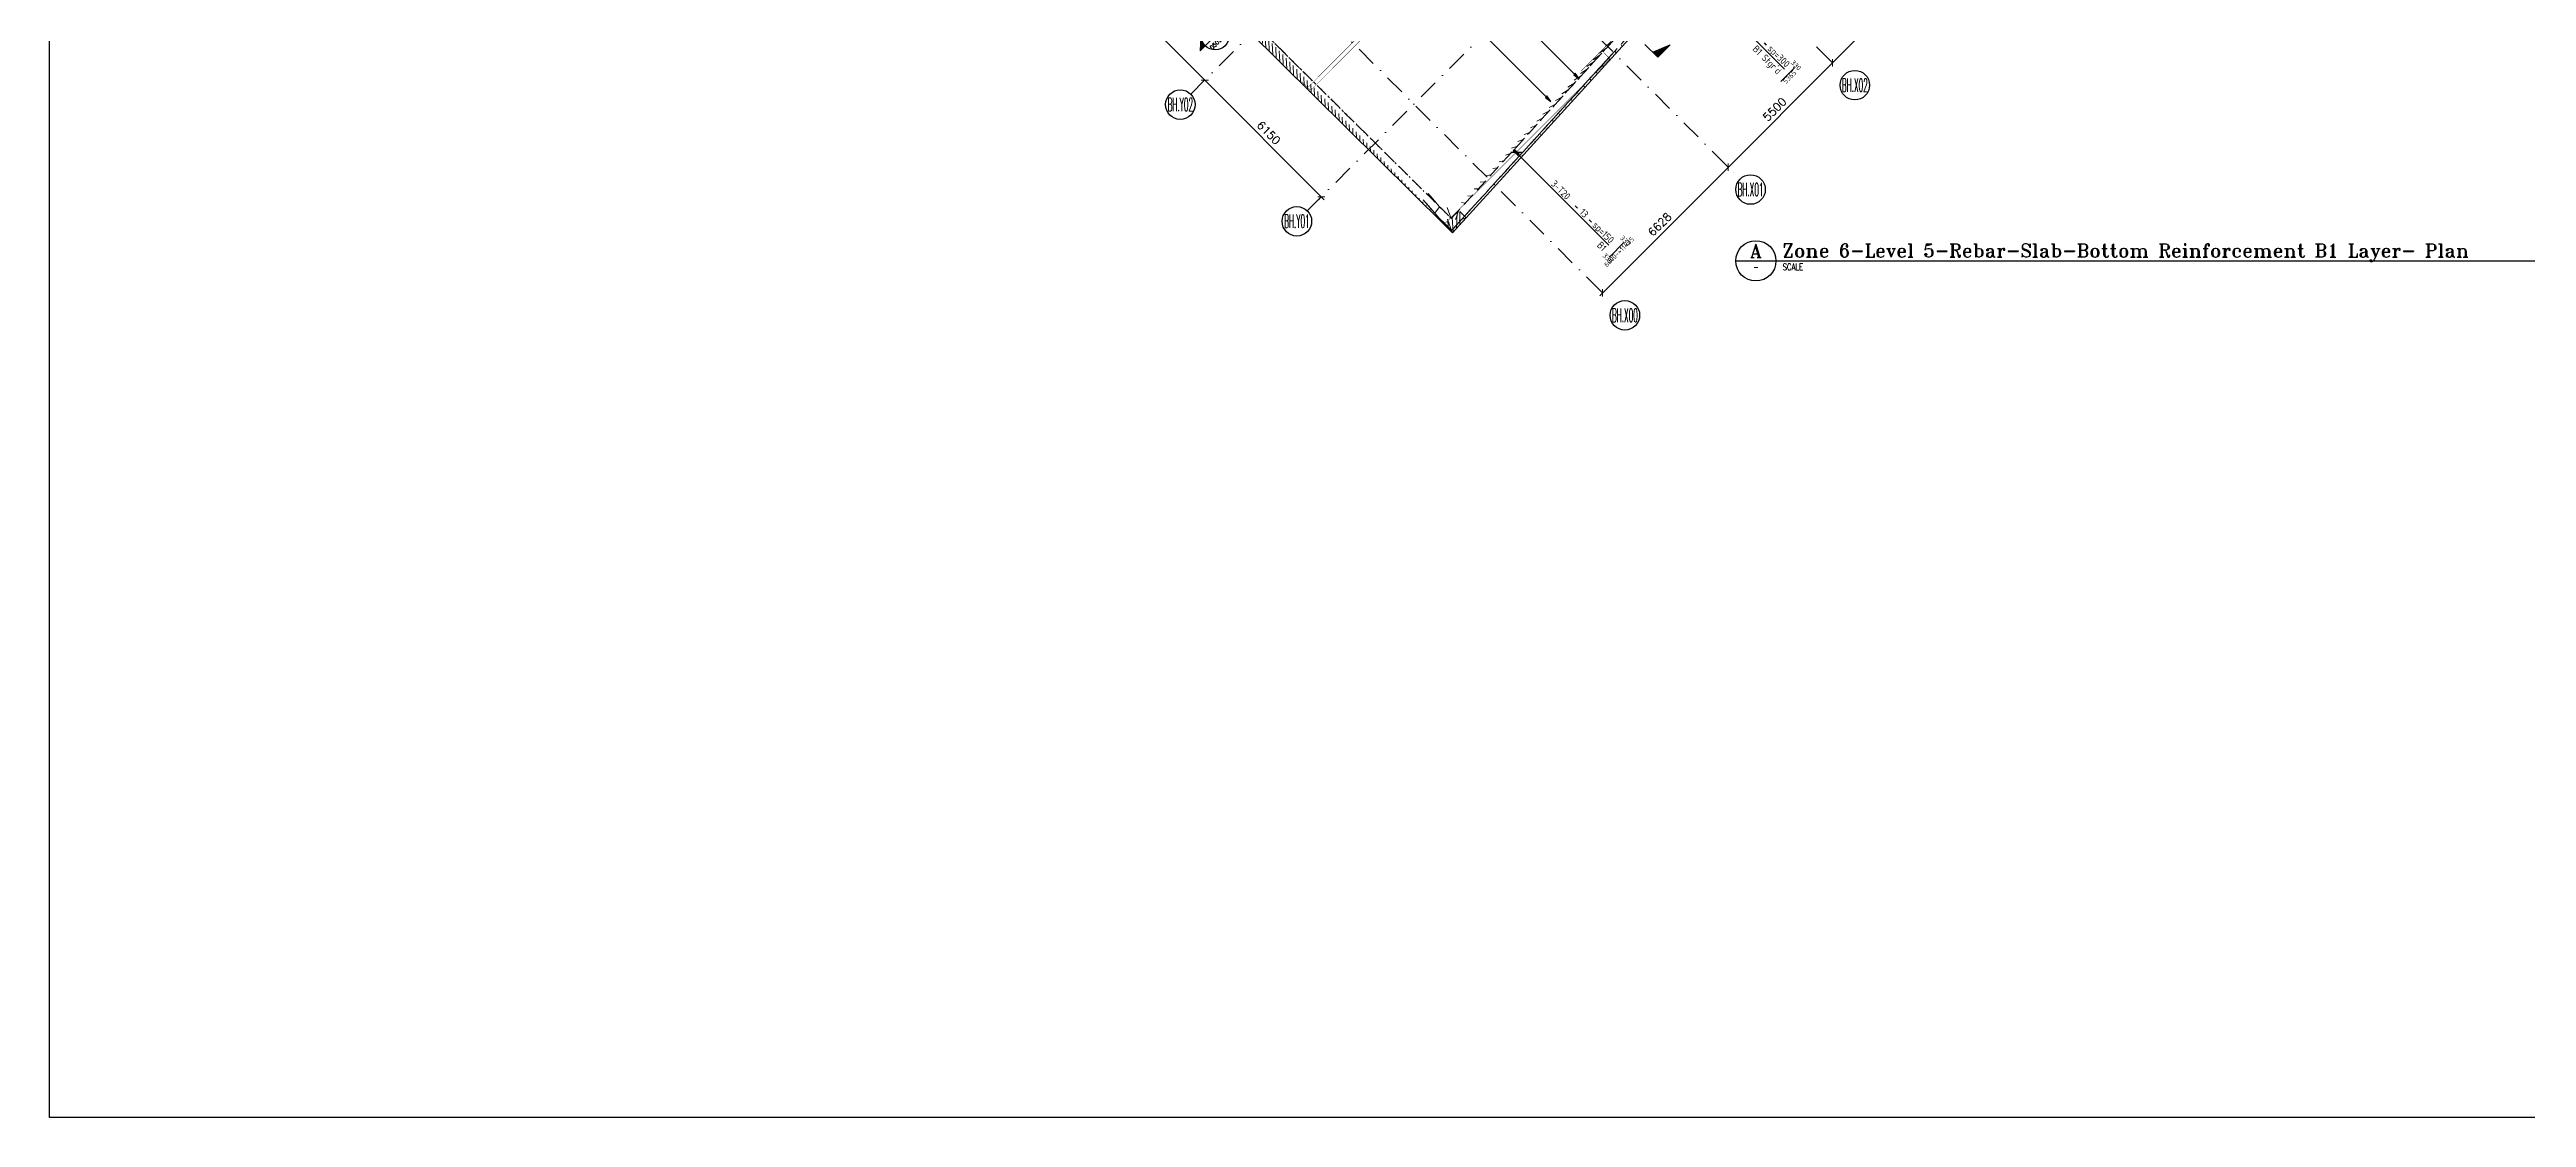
# Model space of a CAD drawing. Extents: x 660761725 to 1323371458, y 2734871439 to 5470067957.
# Drawn here: x 661255281 to 661347656, y 2734979887 to 2735019684 of the extents above; entities that cross this region are included whole.
import ezdxf
from ezdxf.enums import TextEntityAlignment as Align

# ---------------------------------------------------------------- set-up
doc = ezdxf.new("R2010")
doc.units = 0
for name, pattern in [('AXES', [1.95, 1.2, -0.25, 0.25, -0.25]), ('Hidden', [714.375, 476.25, -238.125]), ('sbp_axis_short', [10, 5, -2.5, 0, -2.5])]:
    doc.linetypes.add(name, pattern=pattern)
doc.layers.add('A-DETL', color=5, linetype='Continuous', lineweight=9, true_color=0x0000ff)
for name, color, linetype, lineweight in [('A-FLOR-PATT', 7, 'Continuous', 15), ('A-ROOF', 7, 'Continuous', 15), ('S-GRID', 7, 'Continuous', 9), ('S-GRID-IDEN', 7, 'Continuous', 13)]:
    doc.layers.add(name, color=color, linetype=linetype, lineweight=lineweight)
for name, color, linetype in [('S-AXIS', 20, 'AXES'), ('S-DIMO', 100, 'Continuous'), ('S-RBAR-T20', 10, 'Continuous'), ('S-RDIMO', 8, 'Continuous'), ('S-RSYMB', 7, 'Continuous'), ('S-SCEL-INDT', 222, 'Continuous'), ('S-SIMPLETEXT', 7, 'Continuous'), ('S-TXT', 3, 'Continuous'), ('S-TXT-B', 7, 'Continuous')]:
    doc.layers.add(name, color=color, linetype=linetype)
doc.styles.add('ARMACAD', font='isocp.shx')
doc.styles.add('ROMANS', font='romans.shx')
doc.styles.add('ROMANT', font='romant')
doc.dimstyles.new('S-DIMO-100', dxfattribs={"dimscale": 100, "dimtxt": 3, "dimasz": 2, "dimexe": 1.5, "dimexo": 1.5, "dimgap": 1.5, "dimtad": 1, "dimdec": 0, "dimzin": 12, "dimdsep": 46, "dimtxsty": 'ROMANS', "dimblk": 'ARCHTICK', "dimcen": 0.09, "dimdle": 1.5, "dimclrd": 8, "dimclre": 8, "dimclrt": 4, "dimadec": 0, "dimazin": 3, "dimtfac": 1, "dimtdec": 0, "dimtix": 1, "dimtmove": 1, "dimatfit": 3, "dimfxl": 1, "dimtolj": 1, "dimtzin": 0, "dimarcsym": 0})
pattern_1 = [(74.99999999999999, (0, 0), (-153.3407249233896, 41.08752341002518), [])]

# ---------------------------------------------------------------- blocks, each defined once
blk = doc.blocks.new('_ARCHTICK')
at = {"color": 0, "linetype": 'ByBlock', "const_width": 0.15}
blk.add_lwpolyline([(-0.5, -0.5), (0.5, 0.5)], dxfattribs=at)
blk = doc.blocks.new('*D113')
at = {"layer": 'S-DIMO', "color": 8, "lineweight": -2, "transparency": 16777216}
for p, q in [((662650641.7151127, 2734519489.808435), (662646540.5908527, 2734515388.494036)), ((662650529.1134998, 2734519390.27771), (662650429.5830785, 2734519489.803517)), ((662646640.0262022, 2734515501.190413), (662646540.5859352, 2734515600.62607))]:
    blk.add_line(p, q, dxfattribs=at)
at = {"layer": 'S-DIMO', "color": 8, "lineweight": -2, "transparency": 16777216, "xscale": 200, "yscale": 200, "zscale": 200}
for p, rotation in [((662650535.6515543, 2734519383.739959), 45.00132815847456), ((662646646.6544111, 2734515494.562512), 225.0013281584746)]:
    blk.add_blockref('_ARCHTICK', p, dxfattribs=dict(at, rotation=rotation))
at = {"layer": 'S-DIMO', "color": 4, "transparency": 16777216, "insert": (662648379.0160308, 2734517651.278353), "char_height": 300, "width": 199.5440968434552, "attachment_point": 5, "rotation": 45.00132815847457, "style": 'ROMANS'}
blk.add_mtext('\\A1;5500', dxfattribs=at)
blk = doc.blocks.new('*D114')
at = {"layer": 'S-DIMO', "color": 8, "lineweight": -2, "transparency": 16777216}
for p, q in [((662646752.7174524, 2734515600.631505), (662642651.5931929, 2734511499.317107)), ((662646640.0262022, 2734515501.190413), (662646540.585418, 2734515600.626588)), ((662642750.9389057, 2734511612.103117), (662642651.5882754, 2734511711.449142))]:
    blk.add_line(p, q, dxfattribs=at)
at = {"layer": 'S-DIMO', "color": 8, "lineweight": -2, "transparency": 16777216, "xscale": 200, "yscale": 200, "zscale": 200}
for p, rotation in [((662646646.6538938, 2734515494.563029), 45.00132815847456), ((662642757.6567513, 2734511605.385583), 225.0013281584746)]:
    blk.add_blockref('_ARCHTICK', p, dxfattribs=dict(at, rotation=rotation))
at = {"layer": 'S-DIMO', "color": 4, "transparency": 16777216, "insert": (662644490.0183705, 2734513762.101423), "char_height": 300, "width": 199.5440968434552, "attachment_point": 5, "rotation": 45.00132815847457, "style": 'ROMANS'}
blk.add_mtext('\\A1;5500', dxfattribs=at)
blk = doc.blocks.new('*D115')
at = {"layer": 'S-DIMO', "color": 8, "lineweight": -2, "transparency": 16777216}
for p, q in [((662642863.7196877, 2734511711.45468), (662637964.8870244, 2734506812.394895)), ((662642750.9389057, 2734511612.103117), (662642651.5876533, 2734511711.449763)), ((662638064.1247131, 2734506925.288924), (662637964.8821069, 2734507024.526929))]:
    blk.add_line(p, q, dxfattribs=at)
at = {"layer": 'S-DIMO', "color": 8, "lineweight": -2, "transparency": 16777216, "xscale": 200, "yscale": 200, "zscale": 200}
for p, rotation in [((662642757.6561291, 2734511605.386205), 45.00132815847456), ((662638070.9505827, 2734506918.463371), 225.0013281584746)]:
    blk.add_blockref('_ARCHTICK', p, dxfattribs=dict(at, rotation=rotation))
at = {"layer": 'S-DIMO', "color": 4, "transparency": 16777216, "insert": (662640202.1664039, 2734509474.051905), "char_height": 300, "width": 199.5440968434552, "attachment_point": 5, "rotation": 45.00132815847457, "style": 'ROMANS'}
blk.add_mtext('\\A1;6628', dxfattribs=at)
blk = doc.blocks.new('*D119')
at = {"layer": 'S-DIMO', "color": 8, "lineweight": -2, "transparency": 16777216}
for p, q in [((662618426.4401975, 2734519657.605733), (662623340.8331552, 2734514743.214432)), ((662618526.4410093, 2734519545.474508), (662618426.4402332, 2734519445.473699)), ((662623228.7011043, 2734514843.214414), (662623128.7011207, 2734514743.214396))]:
    blk.add_line(p, q, dxfattribs=at)
at = {"layer": 'S-DIMO', "color": 8, "lineweight": -2, "transparency": 16777216, "xscale": 200, "yscale": 200, "zscale": 200}
for p, rotation in [((662618532.5062325, 2734519551.539734), 135.0000096597404), ((662623234.76712, 2734514849.280432), 315.0000096597404)]:
    blk.add_blockref('_ARCHTICK', p, dxfattribs=dict(at, rotation=rotation))
at = {"layer": 'S-DIMO', "color": 4, "transparency": 16777216, "insert": (662621095.768675, 2734517412.542153), "char_height": 300, "width": 199.5440968434552, "attachment_point": 5, "rotation": 315.00000965974044, "style": 'ROMANS'}
blk.add_mtext('\\A1;6650', dxfattribs=at)
blk = doc.blocks.new('*D120')
at = {"layer": 'S-DIMO', "color": 8, "lineweight": -2, "transparency": 16777216}
for p, q in [((662623128.7003523, 2734514955.345698), (662627689.5398602, 2734510394.507728)), ((662623228.7011043, 2734514843.214414), (662623128.7003881, 2734514743.213664)), ((662627577.4078088, 2734510494.507709), (662627477.407826, 2734510394.507692))]:
    blk.add_line(p, q, dxfattribs=at)
at = {"layer": 'S-DIMO', "color": 8, "lineweight": -2, "transparency": 16777216, "xscale": 200, "yscale": 200, "zscale": 200}
for p, rotation in [((662623234.7663873, 2734514849.279699), 135.0000096597404), ((662627583.4738252, 2734510500.573728), 315.0000096597404)]:
    blk.add_blockref('_ARCHTICK', p, dxfattribs=dict(at, rotation=rotation))
at = {"layer": 'S-DIMO', "color": 4, "transparency": 16777216, "insert": (662625621.252105, 2734512887.058783), "char_height": 300, "width": 199.5440968434552, "attachment_point": 5, "rotation": 315.00000965974044, "style": 'ROMANS'}
blk.add_mtext('\\A1;6150', dxfattribs=at)
blk = doc.blocks.new('*U1142')
at = {"layer": 'S-AXIS', "color": 3, "linetype": 'Continuous'}
blk.add_circle((0, 5.5), 5.5, dxfattribs=at)
at = {"layer": 'S-AXIS', "color": 3, "linetype": 'Continuous', "ltscale": 0.5, "style": 'ROMANT', "width": 0.4, "flags": 8}
blk.add_attdef('A', text='', height=5, dxfattribs=at).set_placement((0, 5.5), align=Align.MIDDLE_CENTER)
blk = doc.blocks.new('*U1143')
at = {"layer": 'S-SCEL-INDT'}
h = blk.add_hatch(color=256, dxfattribs=at)
edge = h.paths.add_edge_path()
edge.add_line((7.000001906104444, 2.263283386128023e-05), (10.50000190576247, 3.394924715394154e-05))
edge.add_line((10.50000190576247, 3.394924715394154e-05), (-2.921335544670001e-05, 9.624999999075953))
edge.add_line((-2.921335544670001e-05, 9.624999999075953), (-10.49999809220753, -3.394923260202631e-05))
edge.add_line((-10.49999809220753, -3.394923260202631e-05), (-6.999998092549504, -2.263281203340739e-05))
edge.add_arc((1.90677747013979e-06, 1.091277068709939e-11), 6.999999999363562, 0.00018525217620890544, 180.0001852521762, ccw=False)
at = {"layer": 'S-SCEL-INDT', "color": 2, "linetype": 'Continuous'}
blk.add_line((-6.999999999228748, 4.272327350918204e-05), (6.999999999228748, -4.272327350918204e-05), dxfattribs=at)
at = {"layer": 'S-SCEL-INDT'}
blk.add_line((13.40845287412958, 4.901550710201263e-05), (7.000001906104444, 2.263283386128023e-05), dxfattribs=at)
blk.add_lwpolyline([(7.000001906104444, 2.263283386128023e-05), (10.50000190576247, 3.394924715394154e-05), (-2.921335544670001e-05, 9.624999999075953), (-10.49999809220753, -3.394923260202631e-05), (-6.999998092549504, -2.263281203340739e-05, -0.9999999999999999)], format="xyb", close=True, dxfattribs=at)
for centre, radius in [((0, -1.906788384076208e-06), 6.99999999936), ((0, 0), 6.999999999370188)]:
    blk.add_circle(centre, radius, dxfattribs=at)
at = {"layer": 'S-SCEL-INDT', "linetype": 'Continuous', "style": 'ROMANT', "flags": 8}
for rotation, p in [(359.9998251523294, (-9.533905540592968e-07, 3.499999999687137)), (0.0001748476705820678, (9.533905540592968e-07, 3.499943417606119))]:
    blk.add_attdef('01', text='', height=4, rotation=rotation, dxfattribs=at).set_placement(p, align=Align.MIDDLE_CENTER)
at = {"layer": 'S-SCEL-INDT', "color": 3, "linetype": 'Continuous', "style": 'ROMANS', "flags": 8}
for rotation, p in [(359.9998251523294, (0, -2.974065839854546)), (0.0001748476705820678, (0, -2.97412474701559))]:
    blk.add_attdef('-', text='', height=2, rotation=rotation, dxfattribs=at).set_placement(p, align=Align.MIDDLE_CENTER)
blk = doc.blocks.new('*U1141')
at = {"layer": 'S-SCEL-INDT'}
blk.add_line((-1.598034076772778e-05, -9.017526509425661), (-4.236298395894313e-05, 0), dxfattribs=at)
blk.add_lwpolyline([(-1.598034251388655e-05, -9.017526509426535), (-2.729673832266011e-05, -5.517526509764139), (8.74998401881464, -9.017498218424205), (-1.598034251388655e-05, -9.017526509426535)], dxfattribs=at)
blk.add_solid([(8.749984018815223, -9.017498218424496), (-1.598034076772778e-05, -9.017526509423043), (4.374978361036412, -7.267512364094754), (-2.729674239717861e-05, -5.517526509763265)], dxfattribs=at)
blk = doc.blocks.new('I am… Limitless.')
at = {"layer": 'S-SCEL-INDT'}
for p, xscale, yscale, zscale, rotation in [((662399198.5968269, 2734580797.873741), 75.00000000000097, 75.00000000000097, 75.00000000000097, 135.000370696447), ((662385171.0193509, 2734571946.78898), 75.00000000000088, 75.00000000000088, 75.00000000000088, 45.05050549450826), ((662404945.193927, 2734563363.562346), 75.00000000000088, 75.00000000000088, 75.00000000000088, 45.05050549450826), ((662370656.8808849, 2734562197.105695), 75.00000000000088, 75.00000000000088, 75.00000000000088, 34.99983223508811), ((662390229.4205348, 2734557535.357393), 75.00000000000088, 75.00000000000088, 75.00000000000088, 44.99983235789631), ((662352103.8533266, 2734543608.857506), 75.00000000000097, 75.00000000000097, 75.00000000000097, 135.000370696447), ((662358077.3189995, 2734538167.911147), 75.00000000000097, 75.00000000000097, 75.00000000000097, 135.000370696447), ((662368372.2272542, 2734532864.760094), 75.00000000000088, 75.00000000000088, 75.00000000000088, 44.999843533023), ((662352440.7329911, 2734516181.62153), 75.00000000000088, 75.00000000000088, 75.00000000000088, 45.00010152951856)]:
    blk.add_blockref('*U1141', p, dxfattribs=dict(at, xscale=xscale, yscale=yscale, zscale=zscale, rotation=rotation))
at = {"layer": 'S-TXT', "color": 134}
ref = blk.add_blockref('*U1143', (662379935.8578038, 2734577182.791671), dxfattribs=dict(at, xscale=75.00000000000004, yscale=75.00000000000004, zscale=75.00000000000004, rotation=314.9998012006552))
ref.add_attrib('-', '0502564', dxfattribs={"layer": 'S-SCEL-INDT', "color": 3, "linetype": 'Continuous', "height": 150, "rotation": 314.9999734367988, "style": 'ROMANS'}).set_placement((662379778.1304733, 2734577025.065435), align=Align.MIDDLE_CENTER)
ref.add_attrib('01', '9', dxfattribs={"layer": 'S-SCEL-INDT', "linetype": 'Continuous', "height": 300.0000000000001, "rotation": 314.9999734367988, "style": 'ROMANT'}).set_placement((662380121.4710279, 2734577368.403505), align=Align.MIDDLE_CENTER)
ref = blk.add_blockref('*U1143', (662376430.3673108, 2734571333.420897), dxfattribs=dict(at, xscale=75.00000000000004, yscale=75.00000000000004, zscale=75.00000000000004, rotation=314.9491280640432))
ref.add_attrib('-', '0502564', dxfattribs={"layer": 'S-SCEL-INDT', "color": 3, "linetype": 'Continuous', "height": 150, "rotation": 314.949299896813, "style": 'ROMANS'}).set_placement((662376272.5005469, 2734571175.834219), align=Align.MIDDLE_CENTER)
ref.add_attrib('01', '7', dxfattribs={"layer": 'S-SCEL-INDT', "linetype": 'Continuous', "height": 300.0000000000001, "rotation": 314.949299896813, "style": 'ROMANT'}).set_placement((662376616.14462, 2734571518.8685), align=Align.MIDDLE_CENTER)
ref = blk.add_blockref('*U1143', (662397370.128556, 2734570939.46886), dxfattribs=dict(at, xscale=75.00000000000004, yscale=75.00000000000004, zscale=75.00000000000004, rotation=314.9998012006552))
ref.add_attrib('-', '0502564', dxfattribs={"layer": 'S-SCEL-INDT', "color": 3, "linetype": 'Continuous', "height": 150, "rotation": 314.9999734367988, "style": 'ROMANS'}).set_placement((662397212.4012254, 2734570781.742625), align=Align.MIDDLE_CENTER)
ref.add_attrib('01', '8', dxfattribs={"layer": 'S-SCEL-INDT', "linetype": 'Continuous', "height": 300.0000000000001, "rotation": 314.9999734367988, "style": 'ROMANT'}).set_placement((662397555.74178, 2734571125.080695), align=Align.MIDDLE_CENTER)
ref = blk.add_blockref('*U1143', (662385813.3527745, 2734567411.659418), dxfattribs=dict(at, xscale=75.00000000000001, yscale=75.00000000000001, zscale=75.00000000000001, rotation=44.94966640259396))
ref.add_attrib('-', '0502564', dxfattribs={"layer": 'S-SCEL-INDT', "color": 3, "linetype": 'Continuous', "height": 150, "rotation": 44.94984142316793, "style": 'ROMANS'}).set_placement((662385970.940936, 2734567253.794135), align=Align.MIDDLE_CENTER)
ref.add_attrib('01', '6', dxfattribs={"layer": 'S-SCEL-INDT', "linetype": 'Continuous', "height": 300.0000000000001, "rotation": 44.94984142316793, "style": 'ROMANT'}).set_placement((662385627.9034256, 2734567597.434984), align=Align.MIDDLE_CENTER)
ref = blk.add_blockref('*U1143', (662368520.6147155, 2734565246.78983), dxfattribs=dict(at, xscale=75.00000000000003, yscale=75.00000000000003, zscale=75.00000000000003, rotation=304.9491279412351))
ref.add_attrib('-', '0502564', dxfattribs={"layer": 'S-SCEL-INDT', "color": 3, "linetype": 'Continuous', "height": 150, "rotation": 304.9492993235597, "style": 'ROMANS'}).set_placement((662368337.7816628, 2734565119.010525), align=Align.MIDDLE_CENTER)
ref.add_attrib('01', '5', dxfattribs={"layer": 'S-SCEL-INDT', "linetype": 'Continuous', "height": 300.0000000000001, "rotation": 304.9492993235597, "style": 'ROMANT'}).set_placement((662368735.7722884, 2734565397.160176), align=Align.MIDDLE_CENTER)
ref = blk.add_blockref('*U1143', (662350091.9857374, 2734551144.012107), dxfattribs=dict(at, xscale=75.00000000000001, yscale=75.00000000000001, zscale=75.00000000000001, rotation=314.94913923917))
ref.add_attrib('-', '0502563', dxfattribs={"layer": 'S-SCEL-INDT', "color": 3, "linetype": 'Continuous', "height": 150, "rotation": 314.9493105481079, "style": 'ROMANS'}).set_placement((662349934.1190044, 2734550986.425398), align=Align.MIDDLE_CENTER)
ref.add_attrib('01', '2', dxfattribs={"layer": 'S-SCEL-INDT', "linetype": 'Continuous', "height": 300.0000000000001, "rotation": 314.9493105481079, "style": 'ROMANT'}).set_placement((662350277.7630103, 2734551329.459747), align=Align.MIDDLE_CENTER)
ref = blk.add_blockref('*U1143', (662332530.6639044, 2734536090.71062), dxfattribs=dict(at, xscale=75.00000000000001, yscale=75.00000000000001, zscale=75.00000000000001, rotation=314.9493972356656))
ref.add_attrib('-', '0502563', dxfattribs={"layer": 'S-SCEL-INDT', "color": 3, "linetype": 'Continuous', "height": 150, "rotation": 314.9495685446155, "style": 'ROMANS'}).set_placement((662332372.7978809, 2734535933.123201), align=Align.MIDDLE_CENTER)
ref.add_attrib('01', '1', dxfattribs={"layer": 'S-SCEL-INDT', "linetype": 'Continuous', "height": 300.0000000000001, "rotation": 314.9495685446155, "style": 'ROMANT'}).set_placement((662332716.4403422, 2734536276.159097), align=Align.MIDDLE_CENTER)
ref = blk.add_blockref('*U1143', (662330826.0326936, 2734522330.066603), dxfattribs=dict(at, xscale=75.00000000000001, yscale=75.00000000000001, zscale=75.00000000000001, rotation=44.94966640259396))
ref.add_attrib('-', '0502564', dxfattribs={"layer": 'S-SCEL-INDT', "color": 3, "linetype": 'Continuous', "height": 150, "rotation": 44.94984142316793, "style": 'ROMANS'}).set_placement((662330983.6208551, 2734522172.20132), align=Align.MIDDLE_CENTER)
ref.add_attrib('01', '4', dxfattribs={"layer": 'S-SCEL-INDT', "linetype": 'Continuous', "height": 300.0000000000001, "rotation": 44.94984142316793, "style": 'ROMANT'}).set_placement((662330640.5833447, 2734522515.842169), align=Align.MIDDLE_CENTER)
ref = blk.add_blockref('*U1143', (662336413.739825, 2734516503.357208), dxfattribs=dict(at, xscale=75.00000000000001, yscale=75.00000000000001, zscale=75.00000000000001, rotation=44.94966640259396))
ref.add_attrib('-', '0502563', dxfattribs={"layer": 'S-SCEL-INDT', "color": 3, "linetype": 'Continuous', "height": 150, "rotation": 44.94984142316793, "style": 'ROMANS'}).set_placement((662336571.3279865, 2734516345.491925), align=Align.MIDDLE_CENTER)
ref.add_attrib('01', '3', dxfattribs={"layer": 'S-SCEL-INDT', "linetype": 'Continuous', "height": 300.0000000000001, "rotation": 44.94984142316793, "style": 'ROMANT'}).set_placement((662336228.2904761, 2734516689.132774), align=Align.MIDDLE_CENTER)
blk = doc.blocks.new('I am… Atomic.')
at = {"layer": 'A-FLOR-PATT', "transparency": 33554600}
h = blk.add_hatch(dxfattribs=at)
h.set_pattern_fill('ANSI31', color=8, scale=50, angle=30, style=0)
h.set_pattern_definition(pattern_1)
edge = h.paths.add_edge_path()
edge.add_line((662389967.6433319, 2734579123.010657), (662390007.8012236, 2734579503.468677))
edge.add_line((662390178.8400514, 2734578972.951882), (662393574.2351673, 2734576558.543434))
edge.add_line((662390389.9110394, 2734578822.862847), (662389967.7690635, 2734579123.040917))
edge.add_line((662401600.1085552, 2734571260.373601), (662390007.8012234, 2734579503.468677))
edge.add_line((662401045.2346829, 2734570742.112331), (662400996.5411683, 2734571280.666277))
edge.add_line((662400996.5411683, 2734571280.666277), (662391834.41239, 2734577795.702194))
edge.add_line((662401631.7932035, 2734570909.939), (662401600.1085552, 2734571260.373601))
edge.add_line((662398386.0115408, 2734568087.393885), (662401045.2346829, 2734570742.112331))
edge.add_line((662378065.801715, 2734545768.423274), (662383150.2610395, 2734551353.010825))
edge.add_line((662383150.2610395, 2734551353.010825), (662388234.7203641, 2734556937.598375))
edge.add_line((662388234.7203641, 2734556937.598375), (662393319.1796887, 2734562522.185926))
edge.add_line((662393319.1796887, 2734562522.185926), (662398403.6390133, 2734568106.773477))
edge.add_line((662377177.0145457, 2734544792.211362), (662378389.7704264, 2734546124.258873))
edge.add_line((662345219.5168241, 2734509691.243385), (662350637.7770958, 2734515642.46591))
edge.add_line((662350637.7770958, 2734515642.46591), (662356056.0373675, 2734521593.688435))
edge.add_line((662356056.0373675, 2734521593.688435), (662361474.2976393, 2734527544.91096))
edge.add_line((662361474.2976393, 2734527544.91096), (662366892.5579109, 2734533496.133485))
edge.add_line((662366892.5579109, 2734533496.133485), (662372310.8181826, 2734539447.35601))
edge.add_line((662372310.8181826, 2734539447.35601), (662377729.0784543, 2734545398.578536))
edge.add_line((662345267.5598451, 2734509156.384884), (662400082.3408674, 2734569362.972085))
edge.add_line((662401418.6805061, 2734570690.601139), (662400941.3227103, 2734570214.051982))
edge.add_line((662400082.3408674, 2734569362.972085), (662401631.7932035, 2734570909.939))
h = blk.add_hatch(dxfattribs=at)
h.set_pattern_fill('ANSI31', color=8, scale=50, angle=30, style=0)
h.set_pattern_definition(pattern_1)
edge = h.paths.add_edge_path()
edge.add_line((662345468.2720397, 2734510142.524049), (662345661.1307589, 2734509588.669044))
edge.add_line((662345219.5168241, 2734509691.243385), (662350637.7770958, 2734515642.46591))
edge.add_line((662350637.7770958, 2734515642.46591), (662356056.0373675, 2734521593.688435))
edge.add_line((662356056.0373675, 2734521593.688435), (662361474.2976393, 2734527544.91096))
edge.add_line((662361474.2976393, 2734527544.91096), (662366892.5579109, 2734533496.133485))
edge.add_line((662366892.5579109, 2734533496.133485), (662372310.8181826, 2734539447.35601))
edge.add_line((662372310.8181826, 2734539447.35601), (662377729.0784543, 2734545398.578536))
edge.add_line((662345267.5598451, 2734509156.384884), (662400082.3408674, 2734569362.972085))
h = blk.add_hatch(dxfattribs=at)
h.set_pattern_fill('ANSI31', color=8, scale=50, angle=30, style=0)
h.set_pattern_definition(pattern_1)
edge = h.paths.add_edge_path()
edge.add_line((662326312.3910785, 2734528417.846987), (662333102.7430063, 2734521695.273901))
edge.add_line((662325865.2845687, 2734528370.671522), (662344964.0169713, 2734509462.575772))
edge.add_line((662336968.3324986, 2734517868.269328), (662339133.8364366, 2734515724.380668))
edge.add_line((662332502.0842122, 2734522289.937136), (662334515.7142464, 2734520296.40643))
edge.add_line((662333458.4230682, 2734521343.144109), (662337828.6853824, 2734517016.504176))
edge.add_line((662338184.3654449, 2734516664.374383), (662344781.0343132, 2734510133.551082))
edge.add_line((662344781.0343132, 2734510133.551082), (662344829.7545922, 2734510084.405783))
edge.add_line((662344829.7545922, 2734510084.405783), (662344878.4748713, 2734510035.260483))
edge.add_line((662344878.4748713, 2734510035.260483), (662344927.1951503, 2734509986.115183))
edge.add_line((662344927.1951503, 2734509986.115183), (662344975.9154292, 2734509936.969883))
edge.add_line((662344975.9154292, 2734509936.969883), (662345024.6357082, 2734509887.824584))
edge.add_line((662345024.6357082, 2734509887.824584), (662345073.3559872, 2734509838.679284))
edge.add_line((662345073.3559872, 2734509838.679284), (662345122.0762662, 2734509789.533985))
edge.add_line((662345122.0762662, 2734509789.533985), (662345170.7965451, 2734509740.388685))
edge.add_line((662345170.7965451, 2734509740.388685), (662345219.5168241, 2734509691.243385))
edge.add_line((662344964.0169713, 2734509462.575772), (662345267.5598451, 2734509156.384884))
edge.add_line((662345267.5598451, 2734509156.384884), (662345219.5168241, 2734509691.243385))
edge = h.paths.add_edge_path()
edge.add_line((662345219.5168241, 2734509691.243385), (662345513.1205869, 2734510013.727216))
edge.add_line((662345468.2720397, 2734510142.524049), (662345661.1307589, 2734509588.669044))
edge.add_line((662345267.5598451, 2734509156.384884), (662345661.1307589, 2734509588.669044))
edge = h.paths.add_edge_path()
edge.add_line((662325865.2845687, 2734528370.671522), (662326389.6555356, 2734528894.154181))
edge.add_line((662326389.6555356, 2734528894.154181), (662326589.2420617, 2734528694.228972))
edge.add_line((662326589.2420617, 2734528694.228972), (662326314.0211399, 2734528416.233197))
at = {"layer": 'A-DETL', "color": 8, "linetype": 'Hidden', "lineweight": 9}
for p, q in [((662399013.4511831, 2734568320.204953), (662345232.817815, 2734509249.488402)), ((662338184.3654449, 2734516664.374383), (662344781.0343132, 2734510133.551082)), ((662351208.4437448, 2734515812.901352), (662345232.817815, 2734509249.488402)), ((662344599.7394344, 2734509888.089563), (662344174.9056661, 2734510384.339288)), ((662344174.9056661, 2734510384.339288), (662344599.7394344, 2734509888.089563)), ((662344356.2023606, 2734510629.798686), (662344781.0343132, 2734510133.551082)), ((662344781.0343132, 2734510133.551082), (662344356.2023606, 2734510629.798686)), ((662344599.7394344, 2734509888.089563), (662344781.0343132, 2734510133.551082)), ((662344781.0343132, 2734510133.551082), (662344599.7394344, 2734509888.089563)), ((662344963.6249735, 2734509463.033666), (662344599.7394344, 2734509888.089563)), ((662345232.817815, 2734509249.488402), (662344600.1289424, 2734509887.696657)), ((662345064.4801393, 2734510106.718842), (662345219.5168241, 2734509691.243385)), ((662345219.5168241, 2734509691.243385), (662345064.4801393, 2734510106.718842)), ((662345232.817815, 2734509249.488402), (662345077.6992273, 2734509665.183345)), ((662345077.6992273, 2734509665.183345), (662345232.817815, 2734509249.488402)), ((662345232.817815, 2734509249.488402), (662345267.517679, 2734509156.497883))]:
    blk.add_line(p, q, dxfattribs=at)
at = {"layer": 'A-DETL', "color": 8, "linetype": 'Hidden', "lineweight": 9, "flags": 128}
for points in [[(662345219.5168241, 2734509691.243385), (662350637.7770958, 2734515642.46591), (662356056.0373675, 2734521593.688435), (662361474.2976393, 2734527544.91096), (662366892.5579109, 2734533496.133485), (662372310.8181826, 2734539447.35601), (662377729.0784543, 2734545398.578536)], [(662345232.817815, 2734509249.488402), (662345162.4757727, 2734509320.444087), (662345092.1337304, 2734509391.399771), (662345021.7916881, 2734509462.355456), (662344951.4496458, 2734509533.31114), (662344881.1076035, 2734509604.266825), (662344810.7655612, 2734509675.222509), (662344740.4235189, 2734509746.178194), (662344670.0814766, 2734509817.133879), (662344600.1289424, 2734509887.696657)], [(662344781.0343132, 2734510133.551082), (662344829.7545922, 2734510084.405783), (662344878.4748713, 2734510035.260483), (662344927.1951503, 2734509986.115183), (662344975.9154292, 2734509936.969883), (662345024.6357082, 2734509887.824584), (662345073.3559872, 2734509838.679284), (662345122.0762662, 2734509789.533985), (662345170.7965451, 2734509740.388685), (662345219.5168241, 2734509691.243385)]]:
    blk.add_lwpolyline(points, dxfattribs=at)
at = {"layer": 'A-ROOF', "color": 8, "lineweight": 13}
for p, q in [((662345267.5598451, 2734509156.384884), (662400082.3408674, 2734569362.972085)), ((662325865.2845687, 2734528370.671522), (662344964.0169713, 2734509462.575772)), ((662344964.0169713, 2734509462.575772), (662345267.5598451, 2734509156.384884))]:
    blk.add_line(p, q, dxfattribs=at)
blk = doc.blocks.new('*U52')
at = {"layer": 'S-TXT', "color": 2}
blk.add_line((-7.499999999822649, 0), (7.499999999822649, 0), dxfattribs=at)
at = {"layer": 'S-TXT'}
blk.add_circle((0, 0), 7.499999999822649, dxfattribs=at)
at = {"layer": 'S-TXT-B', "color": 3}
blk.add_line((7.499999999822649, -1.836970198677591e-15), (301.8555049494909, -3.334098584757304e-14), dxfattribs=at)
at = {"layer": 'S-TXT', "style": 'ROMANS', "width": 0.7499999997726263}
blk.add_text('SCALE', height=2.500000000509317, dxfattribs=at).set_placement((9.999999999763531, -3.500000000713044))
at = {"layer": 'S-TXT', "color": 7, "style": 'ROMANT', "flags": 8}
blk.add_attdef('01', text='', height=5.000000001018634, dxfattribs=at).set_placement((0, 3.750000000763976), align=Align.MIDDLE)
blk.add_attdef('PLAN', text='', height=5.000000001018634, dxfattribs=at).set_placement((9.909673645741805, -0.1666666667006211), align=Align.BOTTOM_LEFT)
at = {"layer": 'S-TXT', "style": 'ROMANS', "width": 0.6999999997953636, "flags": 8}
blk.add_attdef('-', text='', height=2.250000000458385, dxfattribs=at).set_placement((0, -2.264055869549338), align=Align.MIDDLE)
at = {"layer": 'S-TXT', "style": 'ROMANS', "width": 0.7499999997726263, "flags": 8}
blk.add_attdef('1:250', text='', height=2.500000000509317, dxfattribs=at).set_placement((301.6713882640148, -4.500000000916804), align=Align.BOTTOM_RIGHT)
blk = doc.blocks.new('CADF_02')
at = {"color": 0}
blk.add_lwpolyline([(0, 0), (2.5, -0.4166666679084301), (2.5, 0.4166666679084301)], close=True, dxfattribs=at)
blk = doc.blocks.new('cadf_04')
at = {"color": 8, "const_width": 0.5000000000000002}
blk.add_lwpolyline([(1.414213560521603, 1.414213564246893), (-1.414213556796312, -1.414213556796312)], dxfattribs=at)
blk = doc.blocks.new('cadf_10')
at = {"color": 1}
for p, q in [((-4.158496580606208, 1.201089783226742), (-5.644468778018359, 1.201089783226742)), ((4.158496580606207, 1.201089783226742), (5.644468778018359, 1.201089783226742))]:
    blk.add_line(p, q, dxfattribs=at)
at = {"style": 'ARMACAD'}
for tag, p in [('$COM1', (-10.93526643674234, 2.542619974829577)), ('$COM2', (-9.757982686735758, -5.302973364669228))]:
    blk.add_attdef(tag, text='', height=3.5, dxfattribs=at).set_placement(p, align=Align.BOTTOM_RIGHT)
at = {"color": 1, "style": 'ARMACAD'}
blk.add_attdef('$NUM', text='', height=3.5, dxfattribs=at).set_placement((0, 0), align=Align.CENTER)
blk = doc.blocks.new('*U396', base_point=(661311998.6478469, 2735009882.93406))
at = {"layer": 'S-RSYMB'}
blk.add_lwpolyline([(661311761.7547076, 2735009644.385454), (661311771.667449, 2735009634.472712, 0.4142135623730951), (661311779.0966529, 2735009634.472712), (661312260.216069, 2735010115.5921, 0.4142135623730951), (661312260.2160692, 2735010123.021304), (661312250.3033278, 2735010132.934046)], format="xyb", dxfattribs=at)
at = {"layer": 'S-RSYMB', "style": 'ARMACAD'}
for tag, rotation, p in [('D0', 314.999998310136, (661311685.3937961, 2735009558.111806)), ('D1', 44.99999832147159, (661312100.9736383, 2735009793.715124)), ('D2', 314.9999982892734, (661312336.5769808, 2735010209.294952))]:
    blk.add_attdef(tag, text='', height=180, rotation=rotation, dxfattribs=at).set_placement(p, align=Align.MIDDLE_CENTER)
blk = doc.blocks.new('*U406', base_point=(661320183.9876124, 2735018869.24576))
at = {"layer": 'S-RSYMB'}
blk.add_lwpolyline([(661319954.8988397, 2735018601.849538), (661320451.5113816, 2735019098.462052, 0.4142135623730951), (661320451.5113821, 2735019114.818145), (661320429.6875461, 2735019136.641983)], format="xyb", dxfattribs=at)
at = {"layer": 'S-RSYMB', "style": 'ARMACAD'}
for tag, rotation, p in [('D0', 44.99999838732815, (661320284.5223882, 2735018768.838512)), ('D1', 314.9999984144486, (661320521.9167463, 2735019207.047341))]:
    blk.add_attdef(tag, text='', height=180, rotation=rotation, dxfattribs=at).set_placement(p, align=Align.MIDDLE_CENTER)
blk = doc.blocks.new('I am… All Range.')
at = {"layer": 'S-GRID', "color": 8, "linetype": 'sbp_axis_short', "lineweight": 13, "ltscale": 150}
for p, q in [((662622712.44625, 2734514326.959595), (662688816.0170653, 2734580430.53041)), ((662627061.1529542, 2734509978.252891), (662693164.7237693, 2734576081.823706)), ((662618471.4835767, 2734543669.734396), (662647091.3762469, 2734515049.841725)), ((662614582.3962799, 2734539780.647099), (662643202.2889504, 2734511160.754429)), ((662609895.5820874, 2734535093.832907), (662638515.474758, 2734506473.940236))]:
    blk.add_line(p, q, dxfattribs=at)
at = {"layer": 'S-GRID-IDEN', "color": 9}
ref = blk.add_blockref('*U1142', (662647480.2928351, 2734514110.940855), dxfattribs=dict(at, xscale=100.0000000000075, yscale=100, zscale=100.0000000000028, rotation=359.9999999381469))
ref.add_attrib('A', 'BH.X02', dxfattribs={"layer": 'S-AXIS', "color": 3, "linetype": 'Continuous', "ltscale": 0.5, "height": 499.9999999999999, "rotation": 359.9999999381469, "style": 'ROMANT', "width": 0.4000000000000299}).set_placement((662647480.2928357, 2734514660.940855), align=Align.MIDDLE_CENTER)
ref = blk.add_blockref('*U1142', (662622323.5375198, 2734513388.050866), dxfattribs=dict(at, xscale=100.0000000000075, yscale=100, zscale=100.0000000000028, rotation=359.9999999381469))
ref.add_attrib('A', 'BH.Y02', dxfattribs={"layer": 'S-AXIS', "color": 3, "linetype": 'Continuous', "ltscale": 0.5, "height": 499.9999999999999, "rotation": 359.9999999381469, "style": 'ROMANT', "width": 0.4000000000000299}).set_placement((662622323.5375204, 2734513938.050866), align=Align.MIDDLE_CENTER)
ref = blk.add_blockref('*U1142', (662643591.2055386, 2734510221.853559), dxfattribs=dict(at, xscale=100.0000000000075, yscale=100, zscale=100.0000000000028, rotation=359.9999999381469))
ref.add_attrib('A', 'BH.X01', dxfattribs={"layer": 'S-AXIS', "color": 3, "linetype": 'Continuous', "ltscale": 0.5, "height": 499.9999999999999, "rotation": 359.9999999381469, "style": 'ROMANT', "width": 0.4000000000000299}).set_placement((662643591.2055392, 2734510771.853558), align=Align.MIDDLE_CENTER)
ref = blk.add_blockref('*U1142', (662626672.2442242, 2734509039.344162), dxfattribs=dict(at, xscale=100.0000000000075, yscale=100, zscale=100.0000000000028, rotation=359.9999999381469))
ref.add_attrib('A', 'BH.Y01', dxfattribs={"layer": 'S-AXIS', "color": 3, "linetype": 'Continuous', "ltscale": 0.5, "height": 499.9999999999999, "rotation": 359.9999999381469, "style": 'ROMANT', "width": 0.4000000000000299}).set_placement((662626672.2442248, 2734509589.344161), align=Align.MIDDLE_CENTER)
ref = blk.add_blockref('*U1142', (662638904.3834873, 2734505535.031507), dxfattribs=dict(at, xscale=100.0000000000075, yscale=100, zscale=100.0000000000028, rotation=359.9999999381469))
ref.add_attrib('A', 'BH.X00', dxfattribs={"layer": 'S-AXIS', "color": 3, "linetype": 'Continuous', "ltscale": 0.5, "height": 499.9999999999999, "rotation": 359.9999999381469, "style": 'ROMANT', "width": 0.4000000000000299}).set_placement((662638904.3834879, 2734506085.031507), align=Align.MIDDLE_CENTER)
at = {"layer": 'S-DIMO', "color": 3}
for base, p1, p2, angle, picture, middle in [((662623234.76712, 2734514849.280432), (662618632.5070087, 2734519651.540543), (662623334.7671036, 2734514949.280448), 315.0000096597404, '*D119', (662621095.768675, 2734517412.542153)), ((662646646.6544111, 2734515494.562512), (662650635.1819755, 2734519284.214152), (662646746.0946782, 2734515395.126855), 45.00132815847456, '*D113', (662648379.0160308, 2734517651.278353)), ((662642757.6567513, 2734511605.385583), (662646746.0946782, 2734515395.126855), (662642857.0073817, 2734511506.039558), 45.00132815847456, '*D114', (662644490.0183705, 2734513762.101423)), ((662627583.4738252, 2734510500.573728), (662623334.7671036, 2734514949.280448), (662627683.4738078, 2734510600.573744), 315.0000096597404, '*D120', (662625621.252105, 2734512887.058783)), ((662638070.9505827, 2734506918.463371), (662642857.0073817, 2734511506.039558), (662638170.193189, 2734506819.225366), 45.00132815847456, '*D115', (662640202.1664039, 2734509474.051905))]:
    dim = blk.add_linear_dim(base=base, p1=p1, p2=p2, angle=angle, dimstyle='S-DIMO-100', dxfattribs=at)
    dim.commit()
    dim.dimension.update_dxf_attribs({"geometry": picture, "text_midpoint": middle})

msp = doc.modelspace()

# ---------------------------------------------------------------- linework, layer by layer
msp.add_lwpolyline([(661255280.5931218, 2735124964.678006), (661401557.7095708, 2735124964.678006), (661401557.7095708, 2734979887.022593), (661255280.5931218, 2734979887.022593)], close=True)
at = {"layer": 'S-RBAR-T20', "const_width": 16}
for points in [[(661312398.8888357, 2735018877.666864), (661319547.1359259, 2735026025.913553, 0.4142135623730951), (661319547.1359293, 2735026148.59658), (661319383.4407141, 2735026312.291804)], [(661302086.0723983, 2735018387.740888), (661302249.7676134, 2735018224.045663, 0.4142135623730951), (661302372.45064, 2735018224.04566), (661309621.6683464, 2735025473.262944)], [(661301979.7738147, 2735018493.001275), (661302143.4690298, 2735018329.30605, 0.4142135623730951), (661302266.1520563, 2735018329.306046), (661308349.1626666, 2735024412.316302)], [(661307098.818122, 2735013423.953653), (661307262.5133371, 2735013260.258428, 0.4142135623730951), (661307385.1963637, 2735013260.258424), (661313409.5718465, 2735019284.633554, 0.4142135623730951), (661313409.5718501, 2735019407.31658), (661313245.8766351, 2735019571.011805)]]:
    msp.add_lwpolyline(points, format="xyb", dxfattribs=at)
at = {"layer": 'S-RDIMO'}
for p, q in [((661311273.8301666, 2735017752.608263), (661304572.2501405, 2735024454.18868)), ((661312328.8870363, 2735018596.106107), (661305627.3070099, 2735025297.686525)), ((661316339.9743687, 2735022607.19321), (661319989.5332503, 2735018957.634113)), ((661309887.7070955, 2735015942.79428), (661310067.7323666, 2735015762.768997)), ((661310067.7323663, 2735015762.768997), (661313431.1999576, 2735012399.301206))]:
    msp.add_line(p, q, dxfattribs=at)

# ---------------------------------------------------------------- block references
at = {"layer": 'S-AXIS'}
for name, p in [('I am… All Range.', (-1324871.764261603, 503695.4297404289)), ('I am… Atomic.', (-1037661.144730687, 503695.4297404289)), ('I am… Limitless.', (-1037661.144730687, 503695.4297404289))]:
    msp.add_blockref(name, p, dxfattribs=at)
ref = msp.add_blockref('*U52', (661318917.6939963, 2735011809.330571), dxfattribs=dict(at, xscale=100, yscale=100, zscale=100))
ref.add_attrib('01', 'A', dxfattribs={"layer": 'S-TXT', "color": 7, "height": 500.0000001018634, "style": 'ROMANT'}).set_placement((661318917.6939963, 2735012184.330571), align=Align.MIDDLE)
ref.add_attrib('PLAN', 'Zone 6-Level 5-Rebar-Slab-Bottom Reinforcement B1 Layer- Plan ', dxfattribs={"layer": 'S-TXT', "color": 7, "height": 500.0000001018634, "style": 'ROMANT'}).set_placement((661319908.6613609, 2735011792.663904), align=Align.BOTTOM_LEFT)
ref.add_attrib('-', '-', dxfattribs={"layer": 'S-TXT', "height": 225.0000000458385, "style": 'ROMANS', "width": 0.6999999997953636}).set_placement((661318917.6939963, 2735011582.924984), align=Align.MIDDLE)
ref.add_attrib('1:250', '1:100', dxfattribs={"layer": 'S-TXT', "height": 250.0000000509317, "style": 'ROMANS', "width": 0.7499999997726263}).set_placement((661349084.8328227, 2735011359.330571), align=Align.BOTTOM_RIGHT)
at = {"layer": 'S-RDIMO'}
for name, p, xscale, yscale, zscale, rotation in [('CADF_02', (661311273.8301666, 2735017752.608263), 100, 100, 100, 134.999998328527), ('CADF_02', (661312328.8870363, 2735018596.106107), 99.99999999999996, 99.99999999999996, 99.99999999999996, 134.999998325979), ('cadf_04', (661309977.7197304, 2735015852.781639), 99.9999999999999, 99.9999999999999, 99.9999999999999, 314.9999981029916), ('CADF_02', (661309887.7070946, 2735015942.79428), 99.99999999999989, 99.99999999999989, 99.99999999999989, 314.9999982926924), ('CADF_02', (661310067.7323662, 2735015762.768998), 99.99999999999989, 99.99999999999989, 99.99999999999989, 134.9999982926924)]:
    msp.add_blockref(name, p, dxfattribs=dict(at, xscale=xscale, yscale=yscale, zscale=zscale, rotation=rotation))
at = {"layer": 'S-RSYMB'}
for name, p, values in [('*U406', (661320078.3642825, 2735018763.749955, -1e-08), {'D0': '5365', 'D1': '330'}), ('*U396', (661313711.4365574, 2735012233.599552, 1e-08), {'D0': '330', 'D1': '6000->11435', 'D2': '330'})]:
    msp.add_blockref(name, p, dxfattribs=at).add_auto_attribs(values)
at = {"layer": 'S-SIMPLETEXT'}
ref = msp.add_blockref('cadf_10', (661318939.9440134, 2735020086.772927), dxfattribs=dict(at, xscale=74.99999998083516, yscale=75, zscale=75, rotation=314.9999983257133))
ref.add_attrib('$NUM', '23', dxfattribs={"color": 1, "height": 262.5, "rotation": 315, "style": 'ARMACAD', "flags": 2}).set_placement((661318939.9440134, 2735020086.772927), align=Align.CENTER)
ref.add_attrib('$COM1', '1-T20         sp=300', dxfattribs={"height": 262.5, "rotation": 315, "style": 'ARMACAD', "flags": 2}).set_placement((661320029.3080078, 2735018997.408869), align=Align.RIGHT)
ref = msp.add_blockref('cadf_10', (661312418.7338256, 2735013491.316913), dxfattribs=dict(at, xscale=74.99999998083516, yscale=75, zscale=75, rotation=314.9999983257133))
ref.add_attrib('$NUM', '13', dxfattribs={"color": 1, "height": 262.5, "rotation": 315, "style": 'ARMACAD', "flags": 2}).set_placement((661312418.7338256, 2735013491.316913), align=Align.CENTER)
ref.add_attrib('$COM1', '3-T20         sp=150', dxfattribs={"height": 262.5, "rotation": 315, "style": 'ARMACAD', "flags": 2}).set_placement((661313470.9747152, 2735012439.075962), align=Align.RIGHT)

# ---------------------------------------------------------------- texts
at = {"layer": 'S-SIMPLETEXT', "style": 'ARMACAD'}
for s, height, p in [("B1 Stgr'd", 262.4999999999999, (661319716.4561032, 2735018737.683284)), ('B1', 262.5, (661313192.1472007, 2735012145.325989))]:
    msp.add_text(s, height=height, rotation=315, dxfattribs=at).set_placement(p, align=Align.RIGHT)

doc.saveas('drawing.dxf')
